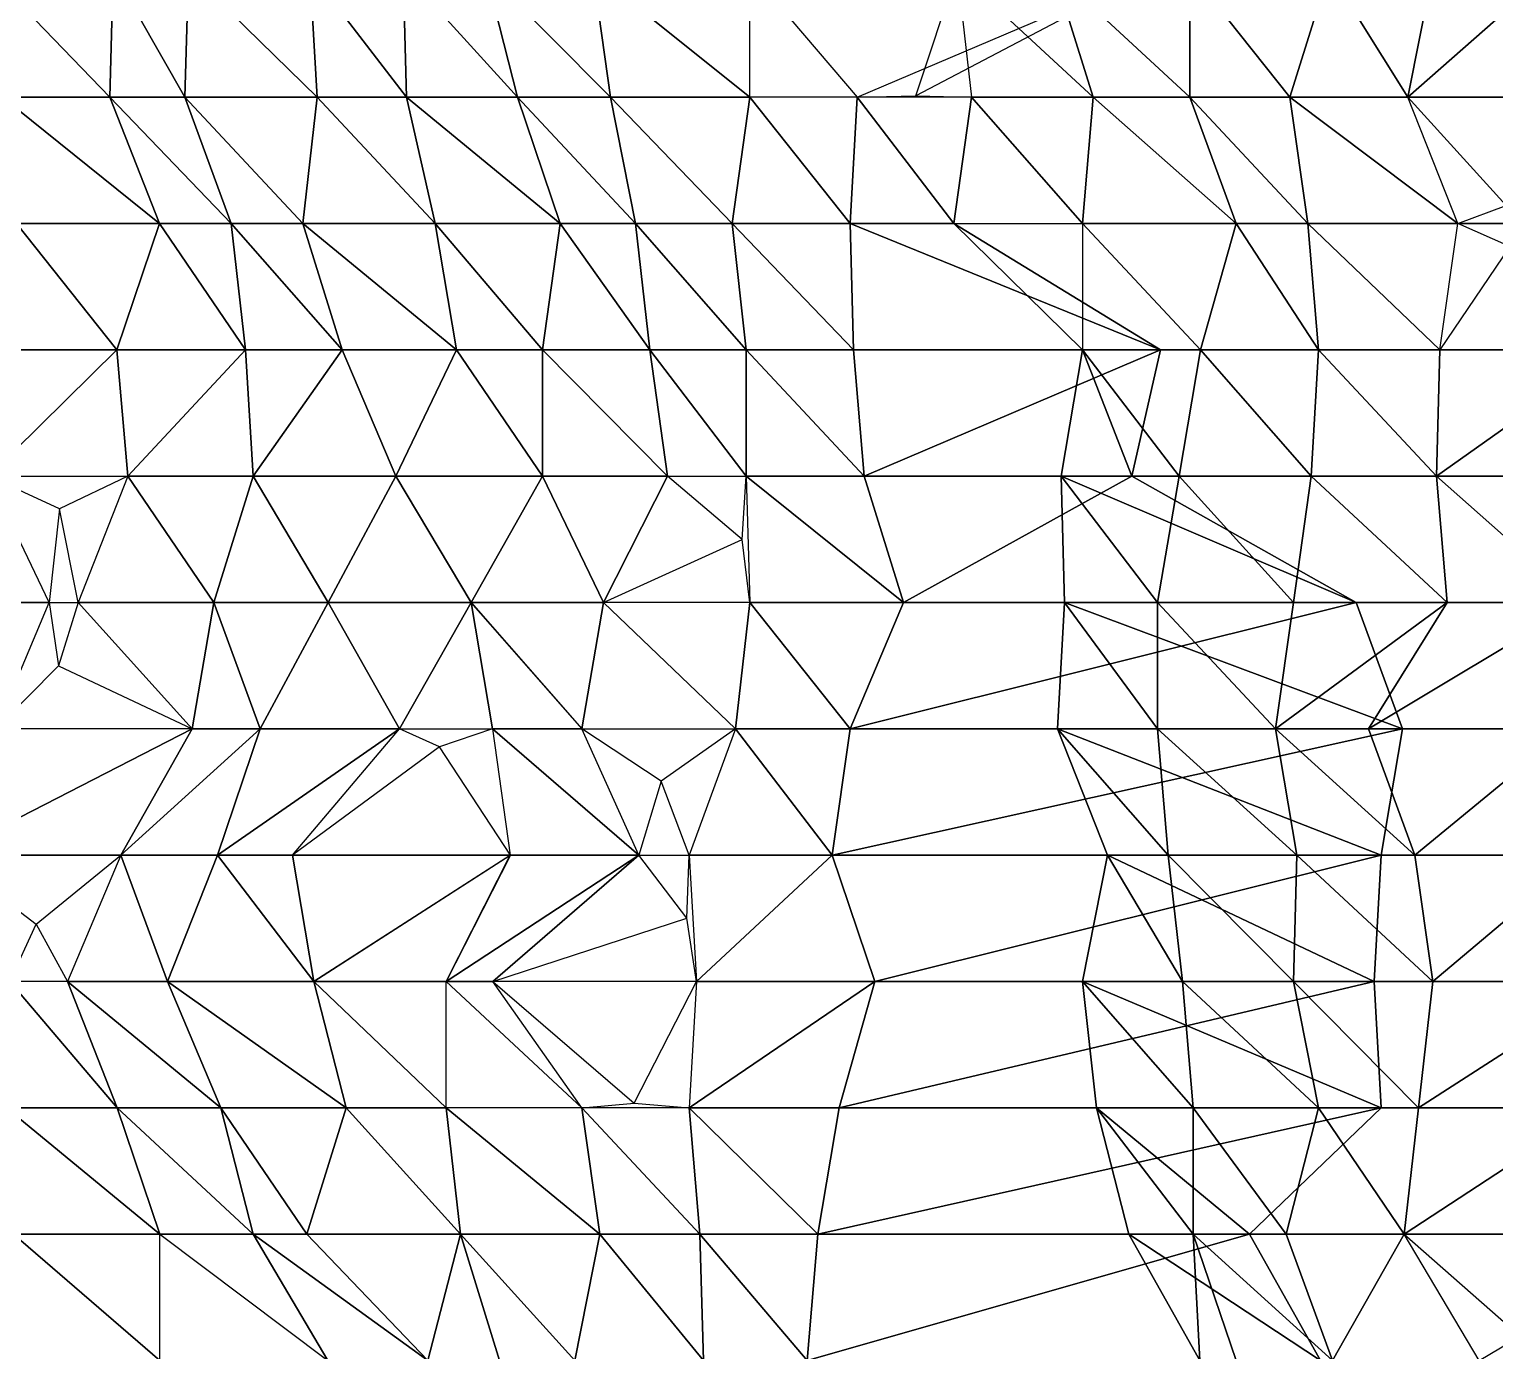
# Model space of a CAD drawing. Header units: metres. Extents: x -317 to 276, y -240 to 234.
# Drawn here: x 21.4 to 91, y 108.5 to 171.2 of the extents above; entities that cross this region are included whole.
import ezdxf

# ---------------------------------------------------------------- set-up
doc = ezdxf.new("R2010")
doc.units = ezdxf.units.M

msp = doc.modelspace()

# ---------------------------------------------------------------- linework, layer by layer
for points in [[(19.469788, 174, -557.7106), (25.24289, 168, -559.6579), (25.41211, 174, -559.34814), (25.412209, 174.0001, -559.348)], [(19.469788, 174, -557.7106), (20.146637, 168, -556.4716), (25.24289, 168, -559.6579), (25.242989, 168.0001, -559.6578)], [(25.41211, 174, -559.34814), (25.24289, 168, -559.6579), (28.816315, 168, -565.63184), (28.816414, 168.0001, -565.6317)], [(25.41211, 174, -559.34814), (28.816315, 168, -565.63184), (28.985504, 174, -565.3221), (28.985603, 174.0001, -565.32196)], [(28.985504, 174, -565.3221), (28.816315, 168, -565.63184), (35.097076, 168, -566.64996), (35.097176, 168.0001, -566.64984)], [(28.985504, 174, -565.3221), (35.097076, 168, -566.64996), (34.758636, 174, -567.2694), (34.758736, 174.0001, -567.2693)], [(34.758636, 174, -567.2694), (39.34732, 168, -571.38495), (39.1781, 174, -571.6947), (39.1782, 174.0001, -571.6946)], [(34.758636, 174, -567.2694), (35.097076, 168, -566.64996), (39.34732, 168, -571.38495), (39.34742, 168.0001, -571.3848)], [(39.1781, 174, -571.6947), (44.612823, 168, -574.2615), (43.089935, 174, -577.0491), (43.090034, 174.0001, -577.04895)], [(39.1781, 174, -571.6947), (39.34732, 168, -571.38495), (44.612823, 168, -574.2615), (44.612923, 168.0001, -574.26135)], [(43.089935, 174, -577.0491), (49.032257, 168, -578.6867), (48.186188, 174, -580.23535), (48.186287, 174.0001, -580.2352)], [(43.089935, 174, -577.0491), (44.612823, 168, -574.2615), (49.032257, 168, -578.6867), (49.032356, 168.0001, -578.6866)], [(48.186188, 174, -580.23535), (55.65143, 168, -579.0854), (55.65143, 174, -579.0854), (55.651527, 174.0001, -579.08527)], [(48.186188, 174, -580.23535), (49.032257, 168, -578.6867), (55.65143, 168, -579.0854), (55.651527, 168.0001, -579.08527)], [(74.79205, 174, -556.56366), (55.65143, 174, -579.0854), (60.74771, 168, -582.27167), (60.74781, 168.0001, -582.27155)], [(74.79205, 174, -556.56366), (63.5419, 168.06897, -583.4144), (65.505554, 174, -586.07745), (65.50565, 174.0001, -586.07733)], [(65.505554, 174, -586.07745), (71.955536, 168, -586.7858), (70.09424, 174, -590.19293), (70.09434, 174.0001, -590.1928)], [(65.505554, 174, -586.07745), (66.1824, 168, -584.8385), (71.955536, 168, -586.7858), (71.955635, 168.0001, -586.7857)], [(70.09424, 174, -590.19293), (76.54419, 168, -590.9013), (76.54419, 174, -590.9013), (76.54429, 174.0001, -590.9012)], [(70.09424, 174, -590.19293), (71.955536, 168, -586.7858), (76.54419, 168, -590.9013), (76.54429, 168.0001, -590.9012)], [(76.54419, 174, -590.9013), (81.30206, 168, -594.7071), (83.16336, 174, -591.3), (83.16346, 174.0001, -591.29987)], [(76.54419, 174, -590.9013), (76.54419, 168, -590.9013), (81.30206, 168, -594.7071), (81.30216, 168.0001, -594.707)], [(83.16336, 174, -591.3), (81.30206, 168, -594.7071), (86.905975, 168, -596.9642), (86.906075, 168.0001, -596.96405)], [(83.16336, 174, -591.3), (86.905975, 168, -596.9642), (88.090454, 174, -594.796), (88.09055, 174.0001, -594.7959)], [(86.905975, 168, -596.9642), (96.23248, 168, -592.4071), (93.694336, 174, -597.0531), (93.694435, 174.0001, -597.053)], [(86.905975, 168, -596.9642), (93.694336, 174, -597.0531), (88.090454, 174, -594.796), (88.09055, 174.0001, -594.7959)], [(20.146637, 168, -556.4716), (27.611816, 162, -555.32166), (25.24289, 168, -559.6579), (25.242989, 168.0001, -559.6578)], [(20.146637, 168, -556.4716), (20.823456, 162, -555.23267), (27.611816, 162, -555.32166), (27.611916, 162.0001, -555.32153)], [(25.24289, 168, -559.6579), (31.016022, 162, -561.6052), (28.816315, 168, -565.63184), (28.816414, 168.0001, -565.6317)], [(25.24289, 168, -559.6579), (27.611816, 162, -555.32166), (31.016022, 162, -561.6052), (31.01612, 162.0001, -561.6051)], [(28.816315, 168, -565.63184), (34.420227, 162, -567.8889), (35.097076, 168, -566.64996), (35.097176, 168.0001, -566.64984)], [(28.816315, 168, -565.63184), (31.016022, 162, -561.6052), (34.420227, 162, -567.8889), (34.420326, 162.0001, -567.8888)], [(35.097076, 168, -566.64996), (34.420227, 162, -567.8889), (40.70099, 162, -568.90704), (40.701088, 162.0001, -568.9069)], [(35.097076, 168, -566.64996), (40.70099, 162, -568.90704), (39.34732, 168, -571.38495), (39.34742, 168.0001, -571.3848)], [(39.34732, 168, -571.38495), (46.64331, 162, -570.5447), (44.612823, 168, -574.2615), (44.612923, 168.0001, -574.26135)], [(39.34732, 168, -571.38495), (40.70099, 162, -568.90704), (46.64331, 162, -570.5447), (46.64341, 162.0001, -570.54456)], [(44.612823, 168, -574.2615), (50.216705, 162, -576.51855), (49.032257, 168, -578.6867), (49.032356, 168.0001, -578.6866)], [(44.612823, 168, -574.2615), (46.64331, 162, -570.5447), (50.216705, 162, -576.51855), (50.216805, 162.0001, -576.51843)], [(49.032257, 168, -578.6867), (54.80536, 162, -580.63403), (55.65143, 168, -579.0854), (55.651527, 168.0001, -579.08527)], [(49.032257, 168, -578.6867), (50.216705, 162, -576.51855), (54.80536, 162, -580.63403), (54.805458, 162.0001, -580.6339)], [(55.65143, 168, -579.0854), (54.80536, 162, -580.63403), (60.4093, 162, -582.8911), (60.4094, 162.0001, -582.891)], [(55.65143, 168, -579.0854), (60.4093, 162, -582.8911), (60.74771, 168, -582.27167), (60.74781, 168.0001, -582.27155)], [(60.74771, 168, -582.27167), (60.4093, 162, -582.8911), (65.336365, 162, -586.38715), (65.336464, 162.0001, -586.387)], [(63.5419, 168.06897, -583.4144), (66.1824, 168, -584.8385), (60.74771, 168, -582.27167), (60.74781, 168.0001, -582.27155)], [(60.74771, 168, -582.27167), (65.336365, 162, -586.38715), (66.1824, 168, -584.8385), (66.1825, 168.0001, -584.8384)], [(66.1824, 168, -584.8385), (65.336365, 162, -586.38715), (71.44791, 162, -587.715), (71.448006, 162.0001, -587.7149)], [(66.1824, 168, -584.8385), (71.44791, 162, -587.715), (71.955536, 168, -586.7858), (71.955635, 168.0001, -586.7857)], [(71.955536, 168, -586.7858), (71.44791, 162, -587.715), (78.7439, 162, -586.87476), (78.743996, 162.0001, -586.87463)], [(71.955536, 168, -586.7858), (78.7439, 162, -586.87476), (76.54419, 168, -590.9013), (76.54429, 168.0001, -590.9012)], [(76.54419, 168, -590.9013), (82.1481, 162, -593.15845), (81.30206, 168, -594.7071), (81.30216, 168.0001, -594.707)], [(76.54419, 168, -590.9013), (78.7439, 162, -586.87476), (82.1481, 162, -593.15845), (82.1482, 162.0001, -593.1583)], [(81.30206, 168, -594.7071), (89.2749, 162, -592.62787), (86.905975, 168, -596.9642), (86.906075, 168.0001, -596.96405)], [(81.30206, 168, -594.7071), (82.1481, 162, -593.15845), (89.2749, 162, -592.62787), (89.275, 162.0001, -592.62775)], [(86.905975, 168, -596.9642), (91.569214, 162.85715, -594.6856), (96.23248, 168, -592.4071), (96.23258, 168.0001, -592.407)], [(91.569214, 162.85715, -594.6856), (93.863556, 162, -596.7434), (89.2749, 162, -592.62787), (89.275, 162.0001, -592.62775)], [(20.823456, 162, -555.23267), (19.469788, 156, -557.7106), (25.581299, 156, -559.03845), (25.581398, 156.0001, -559.0383)], [(20.823456, 162, -555.23267), (25.581299, 156, -559.03845), (27.611816, 162, -555.32166), (27.611916, 162.0001, -555.32153)], [(27.611816, 162, -555.32166), (25.581299, 156, -559.03845), (31.692871, 156, -560.36633), (31.69297, 156.0001, -560.3662)], [(27.611816, 162, -555.32166), (31.692871, 156, -560.36633), (31.016022, 162, -561.6052), (31.01612, 162.0001, -561.6051)], [(31.016022, 162, -561.6052), (36.281525, 156, -564.4818), (34.420227, 162, -567.8889), (34.420326, 162.0001, -567.8888)], [(31.016022, 162, -561.6052), (31.692871, 156, -560.36633), (36.281525, 156, -564.4818), (36.281624, 156.0001, -564.4817)], [(34.420227, 162, -567.8889), (41.716248, 156, -567.04865), (40.70099, 162, -568.90704), (40.701088, 162.0001, -568.9069)], [(34.420227, 162, -567.8889), (36.281525, 156, -564.4818), (41.716248, 156, -567.04865), (41.716347, 156.0001, -567.0485)], [(40.70099, 162, -568.90704), (45.79727, 156, -572.0933), (46.64331, 162, -570.5447), (46.64341, 162.0001, -570.54456)], [(40.70099, 162, -568.90704), (41.716248, 156, -567.04865), (45.79727, 156, -572.0933), (45.79737, 156.0001, -572.0932)], [(46.64331, 162, -570.5447), (45.79727, 156, -572.0933), (50.893555, 156, -575.2796), (50.893654, 156.0001, -575.2795)], [(46.64331, 162, -570.5447), (50.893555, 156, -575.2796), (50.216705, 162, -576.51855), (50.216805, 162.0001, -576.51843)], [(50.216705, 162, -576.51855), (55.48221, 156, -579.39514), (54.80536, 162, -580.63403), (54.805458, 162.0001, -580.6339)], [(50.216705, 162, -576.51855), (50.893555, 156, -575.2796), (55.48221, 156, -579.39514), (55.482307, 156.0001, -579.395)], [(54.80536, 162, -580.63403), (60.57849, 156, -582.5814), (60.4093, 162, -582.8911), (60.4094, 162.0001, -582.891)], [(54.80536, 162, -580.63403), (55.48221, 156, -579.39514), (60.57849, 156, -582.5814), (60.57859, 156.0001, -582.5813)], [(75.15048, 156, -568.42255), (65.336365, 162, -586.38715), (60.4093, 162, -582.8911), (60.4094, 162.0001, -582.891)], [(75.15048, 156, -568.42255), (60.4093, 162, -582.8911), (60.57849, 156, -582.5814), (60.57859, 156.0001, -582.5813)], [(75.15048, 156, -568.42255), (71.44791, 156, -587.715), (65.336365, 162, -586.38715), (65.336464, 162.0001, -586.387)], [(71.44791, 162, -587.715), (77.05182, 156, -589.9721), (78.7439, 162, -586.87476), (78.743996, 162.0001, -586.87463)], [(71.44791, 162, -587.715), (71.44791, 156, -587.715), (77.05182, 156, -589.9721), (77.05192, 156.0001, -589.972)], [(78.7439, 162, -586.87476), (77.05182, 156, -589.9721), (82.65573, 156, -592.2292), (82.65583, 156.0001, -592.22906)], [(78.7439, 162, -586.87476), (82.65573, 156, -592.2292), (82.1481, 162, -593.15845), (82.1482, 162.0001, -593.1583)], [(82.1481, 162, -593.15845), (88.42886, 156, -594.1766), (89.2749, 162, -592.62787), (89.275, 162.0001, -592.62775)], [(82.1481, 162, -593.15845), (82.65573, 156, -592.2292), (88.42886, 156, -594.1766), (88.42896, 156.0001, -594.17645)], [(93.863556, 162, -596.7434), (91.753815, 160.90909, -594.3478), (89.2749, 162, -592.62787), (89.275, 162.0001, -592.62775)], [(91.753815, 160.90909, -594.3478), (88.42886, 156, -594.1766), (96.74011, 156, -591.4779), (96.74021, 156.0001, -591.4778)], [(19.469788, 156, -557.7106), (19.489777, 150, -570.1889), (25.581299, 156, -559.03845), (25.581398, 156.0001, -559.0383)], [(25.581299, 156, -559.03845), (19.489777, 150, -570.1889), (26.108948, 150, -570.5876), (26.109047, 150.0001, -570.58746)], [(25.581299, 156, -559.03845), (26.108948, 150, -570.5876), (31.692871, 156, -560.36633), (31.69297, 156.0001, -560.3662)], [(31.692871, 156, -560.36633), (26.108948, 150, -570.5876), (32.0513, 150, -572.2252), (32.0514, 150.0001, -572.2251)], [(31.692871, 156, -560.36633), (32.0513, 150, -572.2252), (36.281525, 156, -564.4818), (36.281624, 156.0001, -564.4817)], [(36.281525, 156, -564.4818), (32.0513, 150, -572.2252), (38.83969, 150, -572.31415), (38.83979, 150.0001, -572.314)], [(36.281525, 156, -564.4818), (38.83969, 150, -572.31415), (41.716248, 156, -567.04865), (41.716347, 156.0001, -567.0485)], [(41.716248, 156, -567.04865), (38.83969, 150, -572.31415), (45.79727, 150, -572.0933), (45.79737, 150.0001, -572.0932)], [(41.716248, 156, -567.04865), (45.79727, 150, -572.0933), (45.79727, 156, -572.0933), (45.79737, 156.0001, -572.0932)], [(45.79727, 156, -572.0933), (51.739594, 150, -573.73096), (50.893555, 156, -575.2796), (50.893654, 156.0001, -575.2795)], [(45.79727, 156, -572.0933), (45.79727, 150, -572.0933), (51.739594, 150, -573.73096), (51.739693, 150.0001, -573.73083)], [(50.893555, 156, -575.2796), (55.48221, 150, -579.39514), (55.48221, 156, -579.39514), (55.482307, 156.0001, -579.395)], [(50.893555, 156, -575.2796), (51.739594, 150, -573.73096), (55.48221, 150, -579.39514), (55.482307, 150.0001, -579.395)], [(55.48221, 156, -579.39514), (61.08612, 150, -581.6522), (60.57849, 156, -582.5814), (60.57859, 156.0001, -582.5813)], [(55.48221, 156, -579.39514), (55.48221, 150, -579.39514), (61.08612, 150, -581.6522), (61.08622, 150.0001, -581.6521)], [(61.08612, 150, -581.6522), (75.15048, 156, -568.42255), (60.57849, 156, -582.5814), (60.57859, 156.0001, -582.5813)], [(61.08612, 150, -581.6522), (73.796814, 150, -570.9004), (75.15048, 156, -568.42255), (75.15058, 156.0001, -568.4224)], [(73.796814, 150, -570.9004), (70.43265, 150, -589.5735), (71.44791, 156, -587.715), (71.448006, 156.0001, -587.7149)], [(71.44791, 156, -587.715), (70.43265, 150, -589.5735), (76.03656, 150, -591.83057), (76.03666, 150.0001, -591.83044)], [(73.796814, 150, -570.9004), (71.44791, 156, -587.715), (75.15048, 156, -568.42255), (75.15058, 156.0001, -568.4224)], [(71.44791, 156, -587.715), (76.03656, 150, -591.83057), (77.05182, 156, -589.9721), (77.05192, 156.0001, -589.972)], [(77.05182, 156, -589.9721), (76.03656, 150, -591.83057), (82.31732, 150, -592.8487), (82.31742, 150.0001, -592.8486)], [(77.05182, 156, -589.9721), (82.31732, 150, -592.8487), (82.65573, 156, -592.2292), (82.65583, 156.0001, -592.22906)], [(82.65573, 156, -592.2292), (82.31732, 150, -592.8487), (88.259674, 150, -594.4863), (88.25977, 150.0001, -594.4862)], [(82.65573, 156, -592.2292), (88.259674, 150, -594.4863), (88.42886, 156, -594.1766), (88.42896, 156.0001, -594.17645)], [(88.259674, 150, -594.4863), (95.048004, 150, -594.5752), (96.74011, 156, -591.4779), (96.74021, 156.0001, -591.4778)], [(88.259674, 150, -594.4863), (96.74011, 156, -591.4779), (88.42886, 156, -594.1766), (88.42896, 156.0001, -594.17645)], [(19.489777, 150, -570.1889), (15.916412, 144, -564.215), (22.366333, 144, -564.9234), (22.366432, 144.0001, -564.9233)], [(26.108948, 150, -570.5876), (22.864868, 148.4516, -570.2683), (19.489777, 150, -570.1889), (19.489876, 150.0001, -570.1888)], [(26.108948, 150, -570.5876), (23.740051, 144, -574.9239), (30.190002, 144, -575.63226), (30.190102, 144.0001, -575.63214)], [(26.108948, 150, -570.5876), (30.190002, 144, -575.63226), (32.0513, 150, -572.2252), (32.0514, 150.0001, -572.2251)], [(32.0513, 150, -572.2252), (30.190002, 144, -575.63226), (35.624725, 144, -578.1991), (35.624825, 144.0001, -578.199)], [(32.0513, 150, -572.2252), (35.624725, 144, -578.1991), (38.83969, 150, -572.31415), (38.83979, 150.0001, -572.314)], [(38.83969, 150, -572.31415), (35.624725, 144, -578.1991), (42.413086, 144, -578.288), (42.413185, 144.0001, -578.2879)], [(38.83969, 150, -572.31415), (42.413086, 144, -578.288), (45.79727, 150, -572.0933), (45.79737, 150.0001, -572.0932)], [(45.79727, 150, -572.0933), (42.413086, 144, -578.288), (48.693817, 144, -579.30615), (48.693916, 144.0001, -579.306)], [(45.79727, 150, -572.0933), (48.693817, 144, -579.30615), (51.739594, 150, -573.73096), (51.739693, 150.0001, -573.73083)], [(51.739594, 150, -573.73096), (48.693817, 144, -579.30615), (55.285217, 147, -579.097), (55.285316, 147.0001, -579.09686)], [(55.65143, 144, -579.0854), (55.285217, 147, -579.097), (55.48221, 150, -579.39514), (55.482307, 150.0001, -579.395)], [(55.48221, 150, -579.39514), (62.94742, 144, -578.2451), (61.08612, 150, -581.6522), (61.08622, 150.0001, -581.6521)], [(55.48221, 150, -579.39514), (55.65143, 144, -579.0854), (62.94742, 144, -578.2451), (62.947517, 144.0001, -578.245)], [(62.94742, 144, -578.2451), (73.796814, 150, -570.9004), (61.08612, 150, -581.6522), (61.08622, 150.0001, -581.6521)], [(62.94742, 144, -578.2451), (84.45697, 144, -551.3871), (73.796814, 150, -570.9004), (73.79691, 150.0001, -570.90027)], [(84.45697, 144, -551.3871), (70.60187, 144, -589.26373), (70.43265, 150, -589.5735), (70.43275, 150.0001, -589.57336)], [(84.45697, 144, -551.3871), (70.43265, 150, -589.5735), (73.796814, 150, -570.9004), (73.79691, 150.0001, -570.90027)], [(70.43265, 150, -589.5735), (75.0213, 144, -593.68896), (76.03656, 150, -591.83057), (76.03666, 150.0001, -591.83044)], [(70.43265, 150, -589.5735), (70.60187, 144, -589.26373), (75.0213, 144, -593.68896), (75.0214, 144.0001, -593.68884)], [(76.03656, 150, -591.83057), (75.0213, 144, -593.68896), (81.47128, 144, -594.39734), (81.47138, 144.0001, -594.3972)], [(76.03656, 150, -591.83057), (81.47128, 144, -594.39734), (82.31732, 150, -592.8487), (82.31742, 150.0001, -592.8486)], [(82.31732, 150, -592.8487), (81.47128, 144, -594.39734), (88.76727, 144, -593.5571), (88.76737, 144.0001, -593.557)], [(82.31732, 150, -592.8487), (88.76727, 144, -593.5571), (88.259674, 150, -594.4863), (88.25977, 150.0001, -594.4862)], [(88.259674, 150, -594.4863), (95.048004, 144, -594.5752), (95.048004, 150, -594.5752), (95.0481, 150.0001, -594.5751)], [(88.259674, 150, -594.4863), (88.76727, 144, -593.5571), (95.048004, 144, -594.5752), (95.0481, 144.0001, -594.5751)], [(22.864868, 148.4516, -570.2683), (22.366333, 144, -564.9234), (23.740051, 144, -574.9239), (23.74015, 144.0001, -574.92377)], [(15.916412, 144, -564.215), (19.828217, 138, -569.56946), (22.366333, 144, -564.9234), (22.366432, 144.0001, -564.9233)], [(22.366333, 144, -564.9234), (22.804749, 141, -568.11505), (19.828217, 138, -569.56946), (19.828316, 138.0001, -569.56934)], [(29.154724, 138, -565.0123), (23.740051, 144, -574.9239), (22.804749, 141, -568.11505), (22.804848, 141.0001, -568.1149)], [(30.190002, 144, -575.63226), (23.740051, 144, -574.9239), (29.154724, 138, -565.0123), (29.154823, 138.0001, -565.0122)], [(30.190002, 144, -575.63226), (29.154724, 138, -565.0123), (32.38971, 138, -571.6057), (32.38981, 138.0001, -571.6056)], [(35.624725, 144, -578.1991), (30.190002, 144, -575.63226), (32.38971, 138, -571.6057), (32.38981, 138.0001, -571.6056)], [(35.624725, 144, -578.1991), (32.38971, 138, -571.6057), (39.00891, 138, -572.0044), (39.00901, 138.0001, -572.0043)], [(42.413086, 144, -578.288), (35.624725, 144, -578.1991), (39.00891, 138, -572.0044), (39.00901, 138.0001, -572.0043)], [(42.413086, 144, -578.288), (39.00891, 138, -572.0044), (43.428345, 138, -576.4296), (43.428444, 138.0001, -576.4295)], [(42.413086, 144, -578.288), (47.67856, 138, -581.16455), (48.693817, 144, -579.30615), (48.693916, 144.0001, -579.306)], [(42.413086, 144, -578.288), (43.428345, 138, -576.4296), (47.67856, 138, -581.16455), (47.678658, 138.0001, -581.1644)], [(48.693817, 144, -579.30615), (47.67856, 138, -581.16455), (54.97458, 138, -580.32434), (54.974678, 138.0001, -580.3242)], [(48.693817, 144, -579.30615), (54.97458, 138, -580.32434), (55.65143, 144, -579.0854), (55.651527, 144.0001, -579.08527)], [(55.65143, 144, -579.0854), (54.97458, 138, -580.32434), (60.4093, 138, -582.8911), (60.4094, 138.0001, -582.891)], [(55.65143, 144, -579.0854), (60.4093, 138, -582.8911), (62.94742, 144, -578.2451), (62.947517, 144.0001, -578.245)], [(60.4093, 138, -582.8911), (86.65668, 138, -547.36053), (84.45697, 144, -551.3871), (84.45707, 144.0001, -551.38696)], [(60.4093, 138, -582.8911), (84.45697, 144, -551.3871), (62.94742, 144, -578.2451), (62.947517, 144.0001, -578.245)], [(86.65668, 138, -547.36053), (70.26343, 138, -589.8832), (70.60187, 144, -589.26373), (70.60197, 144.0001, -589.2636)], [(70.60187, 144, -589.26373), (70.26343, 138, -589.8832), (75.0213, 138, -593.68896), (75.0214, 138.0001, -593.68884)], [(86.65668, 138, -547.36053), (70.60187, 144, -589.26373), (84.45697, 144, -551.3871), (84.45707, 144.0001, -551.38696)], [(70.60187, 144, -589.26373), (75.0213, 138, -593.68896), (75.0213, 144, -593.68896), (75.0214, 144.0001, -593.68884)], [(75.0213, 144, -593.68896), (80.625244, 138, -595.94604), (81.47128, 144, -594.39734), (81.47138, 144.0001, -594.3972)], [(75.0213, 144, -593.68896), (75.0213, 138, -593.68896), (80.625244, 138, -595.94604), (80.62534, 138.0001, -595.9459)], [(80.625244, 138, -595.94604), (85.04468, 138, -600.3713), (88.76727, 144, -593.5571), (88.76737, 144.0001, -593.557)], [(80.625244, 138, -595.94604), (88.76727, 144, -593.5571), (81.47128, 144, -594.39734), (81.47138, 144.0001, -594.3972)], [(85.04468, 138, -600.3713), (94.540375, 138, -595.50446), (95.048004, 144, -594.5752), (95.0481, 144.0001, -594.5751)], [(85.04468, 138, -600.3713), (95.048004, 144, -594.5752), (88.76727, 144, -593.5571), (88.76737, 144.0001, -593.557)], [(17.45929, 132, -573.9057), (25.770538, 132, -571.20703), (29.154724, 138, -565.0123), (29.154823, 138.0001, -565.0122)], [(17.45929, 132, -573.9057), (29.154724, 138, -565.0123), (19.828217, 138, -569.56946), (19.828316, 138.0001, -569.56934)], [(25.770538, 132, -571.20703), (30.359222, 132, -575.3225), (32.38971, 138, -571.6057), (32.38981, 138.0001, -571.6056)], [(25.770538, 132, -571.20703), (32.38971, 138, -571.6057), (29.154724, 138, -565.0123), (29.154823, 138.0001, -565.0122)], [(30.359222, 132, -575.3225), (33.932617, 132, -581.29645), (39.00891, 138, -572.0044), (39.00901, 138.0001, -572.0043)], [(30.359222, 132, -575.3225), (39.00891, 138, -572.0044), (32.38971, 138, -571.6057), (32.38981, 138.0001, -571.6056)], [(43.428345, 138, -576.4296), (40.916473, 137.14285, -574.77014), (39.00891, 138, -572.0044), (39.00901, 138.0001, -572.0043)], [(43.428345, 138, -576.4296), (50.385925, 132, -576.2088), (47.67856, 138, -581.16455), (47.678658, 138.0001, -581.1644)], [(43.428345, 138, -576.4296), (44.274414, 132, -574.881), (50.385925, 132, -576.2088), (50.386024, 132.0001, -576.2087)], [(54.97458, 138, -580.32434), (51.43161, 135.51724, -580.5522), (47.67856, 138, -581.16455), (47.678658, 138.0001, -581.1644)], [(54.97458, 138, -580.32434), (52.77487, 132, -584.3509), (59.563263, 132, -584.4398), (59.563362, 132.0001, -584.4397)], [(54.97458, 138, -580.32434), (59.563263, 132, -584.4398), (60.4093, 138, -582.8911), (60.4094, 138.0001, -582.891)], [(59.563263, 132, -584.4398), (85.64142, 132, -549.219), (86.65668, 138, -547.36053), (86.65678, 138.0001, -547.3604)], [(59.563263, 132, -584.4398), (86.65668, 138, -547.36053), (60.4093, 138, -582.8911), (60.4094, 138.0001, -582.891)], [(85.64142, 132, -549.219), (72.632355, 132, -585.5469), (70.26343, 138, -589.8832), (70.26353, 138.0001, -589.88306)], [(85.64142, 132, -549.219), (70.26343, 138, -589.8832), (86.65668, 138, -547.36053), (86.65678, 138.0001, -547.3604)], [(70.26343, 138, -589.8832), (75.52893, 132, -592.75977), (75.0213, 138, -593.68896), (75.0214, 138.0001, -593.68884)], [(70.26343, 138, -589.8832), (72.632355, 132, -585.5469), (75.52893, 132, -592.75977), (75.52903, 132.0001, -592.75964)], [(75.0213, 138, -593.68896), (81.64047, 132, -594.08765), (80.625244, 138, -595.94604), (80.62534, 138.0001, -595.9459)], [(75.0213, 138, -593.68896), (75.52893, 132, -592.75977), (81.64047, 132, -594.08765), (81.64057, 132.0001, -594.0875)], [(80.625244, 138, -595.94604), (87.244415, 132, -596.3447), (85.04468, 138, -600.3713), (85.04478, 138.0001, -600.37115)], [(80.625244, 138, -595.94604), (81.64047, 132, -594.08765), (87.244415, 132, -596.3447), (87.244514, 132.0001, -596.3446)], [(87.244415, 132, -596.3447), (94.540375, 138, -595.50446), (85.04468, 138, -600.3713), (85.04478, 138.0001, -600.37115)], [(87.244415, 132, -596.3447), (95.217224, 132, -594.2655), (94.540375, 138, -595.50446), (94.540474, 138.0001, -595.50433)], [(40.916473, 137.14285, -574.77014), (33.932617, 132, -581.29645), (44.274414, 132, -574.881), (44.274513, 132.0001, -574.88086)], [(51.43161, 135.51724, -580.5522), (50.385925, 132, -576.2088), (52.77487, 132, -584.3509), (52.77497, 132.0001, -584.35077)], [(17.45929, 132, -573.9057), (21.753357, 128.72726, -572.303), (25.770538, 132, -571.20703), (25.770638, 132.0001, -571.2069)], [(25.770538, 132, -571.20703), (23.232422, 126, -575.8531), (27.990295, 126, -579.6588), (27.990395, 126.0001, -579.6587)], [(25.770538, 132, -571.20703), (27.990295, 126, -579.6588), (30.359222, 132, -575.3225), (30.359322, 132.0001, -575.3224)], [(30.359222, 132, -575.3225), (27.990295, 126, -579.6588), (34.947876, 126, -579.43805), (34.947975, 126.0001, -579.4379)], [(30.359222, 132, -575.3225), (34.947876, 126, -579.43805), (33.932617, 132, -581.29645), (33.932716, 132.0001, -581.2963)], [(34.947876, 126, -579.43805), (44.274414, 132, -574.881), (33.932617, 132, -581.29645), (33.932716, 132.0001, -581.2963)], [(34.947876, 126, -579.43805), (41.228638, 126, -580.4562), (44.274414, 132, -574.881), (44.274513, 132.0001, -574.88086)], [(41.228638, 126, -580.4562), (43.448334, 126, -588.90796), (50.385925, 132, -576.2088), (50.386024, 132.0001, -576.2087)], [(41.228638, 126, -580.4562), (50.385925, 132, -576.2088), (44.274414, 132, -574.881), (44.274513, 132.0001, -574.88086)], [(50.385925, 132, -576.2088), (43.448334, 126, -588.90796), (52.663757, 129, -583.97217), (52.663857, 129.0001, -583.97205)], [(53.11328, 126, -583.7314), (52.663757, 129, -583.97217), (52.77487, 132, -584.3509), (52.77497, 132.0001, -584.35077)], [(53.11328, 126, -583.7314), (59.563263, 132, -584.4398), (52.77487, 132, -584.3509), (52.77497, 132.0001, -584.35077)], [(53.11328, 126, -583.7314), (61.59375, 126, -580.723), (59.563263, 132, -584.4398), (59.563362, 132.0001, -584.4397)], [(61.59375, 126, -580.723), (85.64142, 132, -549.219), (59.563263, 132, -584.4398), (59.563362, 132.0001, -584.4397)], [(61.59375, 126, -580.723), (85.30301, 126, -549.83844), (85.64142, 132, -549.219), (85.64152, 132.0001, -549.2189)], [(85.30301, 126, -549.83844), (71.44791, 126, -587.715), (72.632355, 132, -585.5469), (72.632454, 132.0001, -585.54675)], [(72.632355, 132, -585.5469), (71.44791, 126, -587.715), (76.20578, 126, -591.5208), (76.20588, 126.0001, -591.5207)], [(85.30301, 126, -549.83844), (72.632355, 132, -585.5469), (85.64142, 132, -549.219), (85.64152, 132.0001, -549.2189)], [(72.632355, 132, -585.5469), (76.20578, 126, -591.5208), (75.52893, 132, -592.75977), (75.52903, 132.0001, -592.75964)], [(75.52893, 132, -592.75977), (81.47128, 126, -594.39734), (81.64047, 132, -594.08765), (81.64057, 132.0001, -594.0875)], [(75.52893, 132, -592.75977), (76.20578, 126, -591.5208), (81.47128, 126, -594.39734), (81.47138, 126.0001, -594.3972)], [(81.64047, 132, -594.08765), (81.47128, 126, -594.39734), (88.090454, 126, -594.796), (88.09055, 126.0001, -594.7959)], [(81.64047, 132, -594.08765), (88.090454, 126, -594.796), (87.244415, 132, -596.3447), (87.244514, 132.0001, -596.3446)], [(88.090454, 126, -594.796), (95.217224, 132, -594.2655), (87.244415, 132, -596.3447), (87.244514, 132.0001, -596.3446)], [(88.090454, 126, -594.796), (96.74011, 126, -591.4779), (95.217224, 132, -594.2655), (95.21732, 132.0001, -594.2654)], [(21.753357, 128.72726, -572.303), (23.232422, 126, -575.8531), (20.505035, 126, -568.3305), (20.505135, 126.0001, -568.3304)], [(20.505035, 126, -568.3305), (20.335846, 120, -568.64026), (25.601349, 120, -571.5168), (25.601448, 120.0001, -571.51666)], [(20.505035, 126, -568.3305), (25.601349, 120, -571.5168), (23.232422, 126, -575.8531), (23.232521, 126.0001, -575.85297)], [(23.232422, 126, -575.8531), (30.528412, 120, -575.0128), (27.990295, 126, -579.6588), (27.990395, 126.0001, -579.6587)], [(23.232422, 126, -575.8531), (25.601349, 120, -571.5168), (30.528412, 120, -575.0128), (30.528511, 120.0001, -575.0127)], [(27.990295, 126, -579.6588), (36.470764, 120, -576.6504), (34.947876, 126, -579.43805), (34.947975, 126.0001, -579.4379)], [(27.990295, 126, -579.6588), (30.528412, 120, -575.0128), (36.470764, 120, -576.6504), (36.470863, 120.0001, -576.65027)], [(34.947876, 126, -579.43805), (41.228638, 120, -580.4562), (41.228638, 126, -580.4562), (41.228737, 126.0001, -580.45605)], [(34.947876, 126, -579.43805), (36.470764, 120, -576.6504), (41.228638, 120, -580.4562), (41.228737, 120.0001, -580.45605)], [(47.67856, 120, -581.16455), (43.448334, 126, -588.90796), (41.228638, 126, -580.4562), (41.228737, 126.0001, -580.45605)], [(43.448334, 126, -588.90796), (50.154633, 120.22223, -582.88965), (53.11328, 126, -583.7314), (53.11338, 126.0001, -583.73126)], [(52.77487, 120, -584.3509), (59.901672, 120, -583.8203), (61.59375, 126, -580.723), (61.59385, 126.0001, -580.7229)], [(52.77487, 120, -584.3509), (61.59375, 126, -580.723), (53.11328, 126, -583.7314), (53.11338, 126.0001, -583.73126)], [(59.901672, 120, -583.8203), (85.64142, 120, -549.219), (85.30301, 126, -549.83844), (85.30311, 126.0001, -549.8383)], [(59.901672, 120, -583.8203), (85.30301, 126, -549.83844), (61.59375, 126, -580.723), (61.59385, 126.0001, -580.7229)], [(85.64142, 120, -549.219), (72.124725, 120, -586.4761), (71.44791, 126, -587.715), (71.448006, 126.0001, -587.7149)], [(85.64142, 120, -549.219), (71.44791, 126, -587.715), (85.30301, 126, -549.83844), (85.30311, 126.0001, -549.8383)], [(71.44791, 126, -587.715), (76.71341, 120, -590.59155), (76.20578, 126, -591.5208), (76.20588, 126.0001, -591.5207)], [(71.44791, 126, -587.715), (72.124725, 120, -586.4761), (76.71341, 120, -590.59155), (76.71351, 120.0001, -590.59143)], [(76.20578, 126, -591.5208), (82.65573, 120, -592.2292), (81.47128, 126, -594.39734), (81.47138, 126.0001, -594.3972)], [(76.20578, 126, -591.5208), (76.71341, 120, -590.59155), (82.65573, 120, -592.2292), (82.65583, 120.0001, -592.22906)], [(81.47128, 126, -594.39734), (87.413605, 120, -596.035), (88.090454, 126, -594.796), (88.09055, 126.0001, -594.7959)], [(81.47128, 126, -594.39734), (82.65573, 120, -592.2292), (87.413605, 120, -596.035), (87.413704, 120.0001, -596.03485)], [(87.413605, 120, -596.035), (95.89404, 120, -593.02655), (96.74011, 126, -591.4779), (96.74021, 126.0001, -591.4778)], [(87.413605, 120, -596.035), (96.74011, 126, -591.4779), (88.090454, 126, -594.796), (88.09055, 126.0001, -594.7959)], [(20.335846, 120, -568.64026), (27.631836, 114, -567.7999), (25.601349, 120, -571.5168), (25.601448, 120.0001, -571.51666)], [(20.335846, 120, -568.64026), (20.674255, 114, -568.02075), (27.631836, 114, -567.7999), (27.631935, 114.0001, -567.7998)], [(25.601349, 120, -571.5168), (32.0513, 114, -572.2252), (30.528412, 120, -575.0128), (30.528511, 120.0001, -575.0127)], [(25.601349, 120, -571.5168), (27.631836, 114, -567.7999), (32.0513, 114, -572.2252), (32.0514, 114.0001, -572.2251)], [(30.528412, 120, -575.0128), (34.609467, 114, -580.0575), (36.470764, 120, -576.6504), (36.470863, 120.0001, -576.65027)], [(30.528412, 120, -575.0128), (32.0513, 114, -572.2252), (34.609467, 114, -580.0575), (34.609566, 114.0001, -580.0574)], [(36.470764, 120, -576.6504), (34.609467, 114, -580.0575), (41.905457, 114, -579.2173), (41.905556, 114.0001, -579.21716)], [(36.470764, 120, -576.6504), (41.905457, 114, -579.2173), (41.228638, 120, -580.4562), (41.228737, 120.0001, -580.45605)], [(41.228638, 120, -580.4562), (48.524628, 114, -579.6159), (47.67856, 120, -581.16455), (47.678658, 120.0001, -581.1644)], [(41.228638, 120, -580.4562), (41.905457, 114, -579.2173), (48.524628, 114, -579.6159), (48.524727, 114.0001, -579.6158)], [(50.154633, 120.22223, -582.88965), (52.77487, 120, -584.3509), (47.67856, 120, -581.16455), (47.678658, 120.0001, -581.1644)], [(47.67856, 120, -581.16455), (53.2825, 114, -583.42163), (52.77487, 120, -584.3509), (52.77497, 120.0001, -584.35077)], [(47.67856, 120, -581.16455), (48.524628, 114, -579.6159), (53.2825, 114, -583.42163), (53.2826, 114.0001, -583.4215)], [(52.77487, 120, -584.3509), (58.886414, 114, -585.6788), (59.901672, 120, -583.8203), (59.90177, 120.0001, -583.8202)], [(52.77487, 120, -584.3509), (53.2825, 114, -583.42163), (58.886414, 114, -585.6788), (58.886513, 114.0001, -585.67865)], [(58.886414, 114, -585.6788), (79.38071, 114, -560.67914), (85.64142, 120, -549.219), (85.64152, 120.0001, -549.2189)], [(58.886414, 114, -585.6788), (85.64142, 120, -549.219), (59.901672, 120, -583.8203), (59.90177, 120.0001, -583.8202)], [(79.38071, 114, -560.67914), (73.64761, 114, -583.6885), (72.124725, 120, -586.4761), (72.124825, 120.0001, -586.47595)], [(79.38071, 114, -560.67914), (72.124725, 120, -586.4761), (85.64142, 120, -549.219), (85.64152, 120.0001, -549.2189)], [(72.124725, 120, -586.4761), (76.71341, 114, -590.59155), (76.71341, 120, -590.59155), (76.71351, 120.0001, -590.59143)], [(72.124725, 120, -586.4761), (73.64761, 114, -583.6885), (76.71341, 114, -590.59155), (76.71351, 114.0001, -590.59143)], [(76.71341, 120, -590.59155), (81.13287, 114, -595.01685), (82.65573, 120, -592.2292), (82.65583, 120.0001, -592.22906)], [(76.71341, 120, -590.59155), (76.71341, 114, -590.59155), (81.13287, 114, -595.01685), (81.13297, 114.0001, -595.0167)], [(82.65573, 120, -592.2292), (81.13287, 114, -595.01685), (86.736786, 114, -597.2739), (86.736885, 114.0001, -597.2738)], [(82.65573, 120, -592.2292), (86.736786, 114, -597.2739), (87.413605, 120, -596.035), (87.413704, 120.0001, -596.03485)], [(86.736786, 114, -597.2739), (95.55563, 114, -593.646), (95.89404, 120, -593.02655), (95.89414, 120.0001, -593.0264)], [(86.736786, 114, -597.2739), (95.89404, 120, -593.02655), (87.413605, 120, -596.035), (87.413704, 120.0001, -596.03485)], [(20.674255, 114, -568.02075), (19.997406, 108, -569.2597), (27.631836, 108, -567.7999), (27.631935, 108.0001, -567.7998)], [(20.674255, 114, -568.02075), (27.631836, 108, -567.7999), (27.631836, 114, -567.7999), (27.631935, 114.0001, -567.7998)], [(35.604706, 108, -565.72076), (32.0513, 114, -572.2252), (27.631836, 114, -567.7999), (27.631935, 114.0001, -567.7998)], [(40.36258, 108, -569.5265), (34.609467, 114, -580.0575), (32.0513, 114, -572.2252), (32.0514, 114.0001, -572.2251)], [(40.36258, 108, -569.5265), (32.0513, 114, -572.2252), (35.604706, 108, -565.72076), (35.604805, 108.0001, -565.72064)], [(41.905457, 114, -579.2173), (34.609467, 114, -580.0575), (40.36258, 108, -569.5265), (40.36268, 108.0001, -569.52637)], [(41.905457, 114, -579.2173), (40.36258, 108, -569.5265), (43.766785, 108, -575.8102), (43.766884, 108.0001, -575.81006)], [(41.905457, 114, -579.2173), (47.34015, 108, -581.78406), (48.524628, 114, -579.6159), (48.524727, 114.0001, -579.6158)], [(41.905457, 114, -579.2173), (43.766785, 108, -575.8102), (47.34015, 108, -581.78406), (47.34025, 108.0001, -581.78394)], [(48.524628, 114, -579.6159), (47.34015, 108, -581.78406), (53.45169, 108, -583.11194), (53.45179, 108.0001, -583.1118)], [(48.524628, 114, -579.6159), (53.45169, 108, -583.11194), (53.2825, 114, -583.42163), (53.2826, 114.0001, -583.4215)], [(53.2825, 114, -583.42163), (58.378784, 108, -586.608), (58.886414, 114, -585.6788), (58.886513, 114.0001, -585.67865)], [(53.2825, 114, -583.42163), (53.45169, 108, -583.11194), (58.378784, 108, -586.608), (58.378883, 108.0001, -586.60785)], [(58.378784, 108, -586.608), (82.76486, 108, -554.4845), (79.38071, 114, -560.67914), (79.380806, 114.0001, -560.679)], [(58.378784, 108, -586.608), (79.38071, 114, -560.67914), (58.886414, 114, -585.6788), (58.886513, 114.0001, -585.67865)], [(82.76486, 108, -554.4845), (77.0318, 108, -577.4938), (73.64761, 114, -583.6885), (73.64771, 114.0001, -583.68835)], [(82.76486, 108, -554.4845), (73.64761, 114, -583.6885), (79.38071, 114, -560.67914), (79.380806, 114.0001, -560.679)], [(77.0318, 108, -577.4938), (76.71341, 114, -590.59155), (73.64761, 114, -583.6885), (73.64771, 114.0001, -583.68835)], [(77.0318, 108, -577.4938), (78.7439, 108, -586.87476), (76.71341, 114, -590.59155), (76.71351, 114.0001, -590.59143)], [(76.71341, 114, -590.59155), (83.33258, 108, -590.99023), (81.13287, 114, -595.01685), (81.13297, 114.0001, -595.0167)], [(76.71341, 114, -590.59155), (78.7439, 108, -586.87476), (83.33258, 108, -590.99023), (83.33268, 108.0001, -590.9901)], [(86.736786, 114, -597.2739), (81.13287, 114, -595.01685), (83.33258, 108, -590.99023), (83.33268, 108.0001, -590.9901)], [(86.736786, 114, -597.2739), (83.33258, 108, -590.99023), (90.29016, 108, -590.7695), (90.29026, 108.0001, -590.76935)], [(86.736786, 114, -597.2739), (92.23953, 109.15384, -593.4586), (95.55563, 114, -593.646), (95.55573, 114.0001, -593.6459)], [(92.23953, 109.15384, -593.4586), (94.709595, 108, -595.1947), (90.29016, 108, -590.7695), (90.29026, 108.0001, -590.76935)]]:
    msp.add_3dface(points)

doc.saveas('drawing.dxf')
